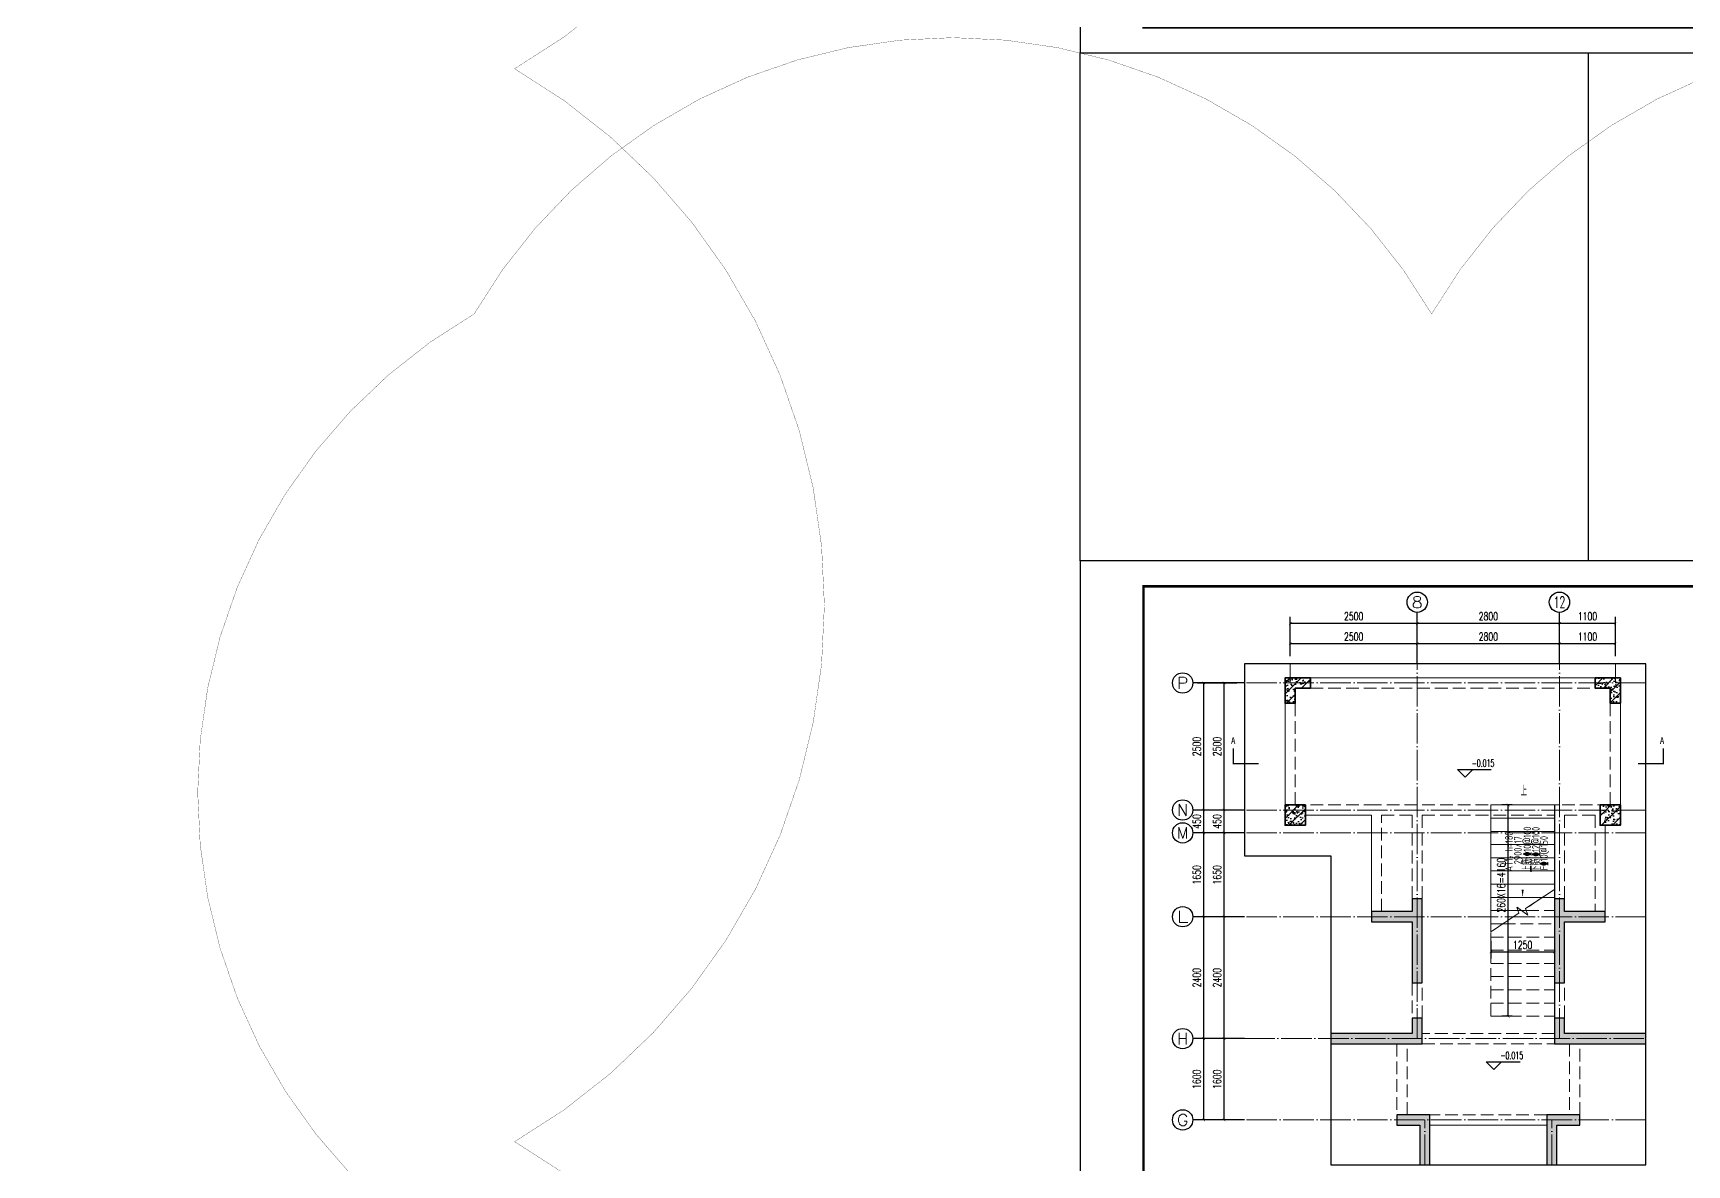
# Model space of a CAD drawing. Extents: x -812054 to 22247, y -644080 to 1003627.
# Drawn here: x -180277 to -147734, y -178357 to -156079 of the extents above; entities that cross this region are included whole.
import ezdxf
from ezdxf.enums import TextEntityAlignment as Align

# ---------------------------------------------------------------- set-up
doc = ezdxf.new("R2010")
doc.units = 0
doc.header["$LTSCALE"] = 1000
for name, pattern in [('#P_--_20B1_001_t3$0$DASH', [0.35, 0.25, -0.1]), ('DASH', [0.35, 0.25, -0.1]), ('DOTE', [2.42, 2, -0.2, 0.02, -0.2])]:
    doc.linetypes.add(name, pattern=pattern)
doc.layers.get('0').update_dxf_attribs({"linetype": 'CONTINUOUS'})
doc.layers.get('DEFPOINTS').update_dxf_attribs({"linetype": 'CONTINUOUS'})
for name, color, linetype in [('-TK', 7, 'CONTINUOUS'), ('A-AXIS_TEXT', 7, 'CONTINUOUS'), ('AXIS', 3, 'CONTINUOUS'), ('COLUMN', 4, 'CONTINUOUS'), ('DIM', 2, 'CONTINUOUS'), ('DIM_ELEV', 3, 'CONTINUOUS'), ('DIM_SYMB', 3, 'CONTINUOUS'), ('PUB_DIM', 3, 'CONTINUOUS'), ('PUB_TEXT', 2, 'CONTINUOUS'), ('S-L主梁线', 4, 'DASH'), ('S-Q墙填充', 252, 'CONTINUOUS'), ('S-Q墙实线', 6, 'CONTINUOUS'), ('S-Z柱填充', 252, 'CONTINUOUS'), ('S-Z柱实线', 6, 'CONTINUOUS'), ('TEXT', 2, 'CONTINUOUS'), ('WALL', 5, 'CONTINUOUS'), ('尺寸标注', 86, 'CONTINUOUS')]:
    doc.layers.add(name, color=color, linetype=linetype)
for name, color, linetype, lineweight in [('AXIS_TEXT', 7, 'CONTINUOUS', 20), ('DOTE', 19, 'DOTE', 9), ('STAIR', 2, 'CONTINUOUS', 18)]:
    doc.layers.add(name, color=color, linetype=linetype, lineweight=lineweight)
doc.layers.add('审图修改', color=2, linetype='CONTINUOUS', plot=False)
doc.styles.add('_TCH_AXIS', font='COMPLEX', dxfattribs={"bigfont": 'GBCBIG'})
doc.styles.add('_TCH_DIM', font='SIMPLEX.shx', dxfattribs={"width": 0.7, "bigfont": 'GBCBIG.shx'})
doc.styles.add('_TCH_DIM_T3', font='SIMPLEX', dxfattribs={"width": 0.705882, "bigfont": 'GBCBIG'})
doc.styles.add('_TCH_LABEL', font='simhei.ttf')
doc.styles.add('COMPLEX', font='COMPLEX')
doc.styles.add('TSSD_REIN', font='tssdeng.shx', dxfattribs={"width": 0.7, "height": 300, "bigfont": 'tssdchn.shx'})
doc.dimstyles.new('_TCH_ARCH&&50', dxfattribs={"dimtxt": 157.5, "dimasz": 50, "dimexe": 125, "dimexo": 150, "dimgap": 58.75, "dimtad": 1, "dimdec": 0, "dimzin": 0, "dimdsep": 46, "dimtxsty": '_TCH_DIM_T3', "dimblk": 'ARCHTICK', "dimcen": 0.09, "dimclrt": 7, "dimazin": 0, "dimtfac": 1, "dimtdec": 0, "dimtix": 1, "dimtmove": 2, "dimatfit": 3, "dimldrblk": 'ARCHTICK', "dimfxl": 1, "dimtolj": 1, "dimtzin": 0, "dimarcsym": 0})
pattern_1 = [(50, (-178418.48, -324657.2), (215.17805, -18.82564), [22.5, -247.5]), (355, (-178418.48, -324657.2), (-41.6254, 225.65764), [18, -198]), (100.4514, (-178400.55, -324658.77), (173.55281, 206.83186), [19.12206, -210.34263]), (46.1842, (-178418.48, -324597.2), (320.1723, -49.6557), [33.75, -371.25]), (96.6356, (-178391.8, -324601.34), (280.3988, 292.23536), [28.6831, -315.5139]), (351.1842, (-178418.48, -324597.2), (280.3986, 292.2356), [27, -297]), (21, (-178388.48, -324612.2), (179.07212, -120.78567), [22.5, -247.5]), (326, (-178388.48, -324612.2), (72.9946, 217.545), [18, -198]), (71.4514, (-178373.56, -324622.26), (252.0668, 96.75915), [19.12206, -210.34263]), (37.5, (-178418.48, -324657.2), (3.647957, 99.868156), [0, -195.6, 0, -201, 0, -198.75]), (7.5, (-178418.48, -324657.2), (78.92086, 118.32351), [0, -114.6, 0, -191.1, 0, -75.75]), (327.5, (-178485.38, -324657.2), (160.14673, -6.76646), [0, -75, 0, -234, 0, -310.5]), (317.5, (-178515.38, -324657.2), (174.95585, 30.0315), [0, -97.5, 0, -155.4, 0, -220.5]), (45, (-178418.48, -324657.2), (-106.06602, 106.06602), [])]

# ---------------------------------------------------------------- blocks, each defined once
blk = doc.blocks.new('A1')
blk.add_lwpolyline([(0, 59400), (0, 0), (84100, 0), (84100, 59400)], close=True)
at = {"const_width": 100}
blk.add_lwpolyline([(2500, 58400), (2500, 1000), (83100, 1000), (83100, 58400)], close=True, dxfattribs=at)
blk = doc.blocks.new('_AXISO')
blk.add_circle((0, 0), 0.5)
at = {"layer": 'A-AXIS_TEXT', "style": 'COMPLEX', "width": 1.041667}
blk.add_attdef('A', text='', height=0.56, dxfattribs=at).set_placement((-0.25, -0.28), (0.25, -0.28), align=Align.FIT)
blk = doc.blocks.new('_ArchTick')
at = {"color": 0, "linetype": 'ByBlock', "const_width": 0.15}
blk.add_lwpolyline([(-0.5, -0.5), (0.5, 0.5)], dxfattribs=at)
blk = doc.blocks.new('*D921')
at = {"layer": 'DEFPOINTS', "color": 0, "transparency": 16777216}
for p in [(-153041, -168096), (-155541, -168496), (-153041, -168496)]:
    blk.add_point(p, dxfattribs=at)
at = {"layer": '尺寸标注', "color": 0, "lineweight": -2, "transparency": 16777216}
for p, q in [((-155541, -168346), (-155541, -167971)), ((-155541, -168096), (-153041, -168096)), ((-153041, -168346), (-153041, -167971))]:
    blk.add_line(p, q, dxfattribs=at)
at = {"layer": '尺寸标注', "color": 0, "lineweight": -2, "transparency": 16777216, "xscale": 50, "yscale": 50, "zscale": 50, "rotation": 180}
blk.add_blockref('_ArchTick', (-155541, -168096), dxfattribs=at)
at = {"layer": '尺寸标注', "color": 0, "lineweight": -2, "transparency": 16777216, "xscale": 50, "yscale": 50, "zscale": 50}
blk.add_blockref('_ArchTick', (-153041, -168096), dxfattribs=at)
at = {"layer": '尺寸标注', "color": 7, "transparency": 16777216, "insert": (-154291, -167959), "char_height": 157.5, "attachment_point": 5, "style": '_TCH_DIM_T3'}
blk.add_mtext('\\A1;2500', dxfattribs=at)
blk = doc.blocks.new('*D922')
at = {"layer": 'DEFPOINTS', "color": 0, "transparency": 16777216}
for p in [(-150241, -168096), (-153041, -168496), (-150241, -168496)]:
    blk.add_point(p, dxfattribs=at)
at = {"layer": '尺寸标注', "color": 0, "lineweight": -2, "transparency": 16777216}
for p, q in [((-153041, -168346), (-153041, -167971)), ((-153041, -168096), (-150241, -168096)), ((-150241, -168346), (-150241, -167971))]:
    blk.add_line(p, q, dxfattribs=at)
at = {"layer": '尺寸标注', "color": 0, "lineweight": -2, "transparency": 16777216, "xscale": 50, "yscale": 50, "zscale": 50, "rotation": 180}
blk.add_blockref('_ArchTick', (-153041, -168096), dxfattribs=at)
at = {"layer": '尺寸标注', "color": 0, "lineweight": -2, "transparency": 16777216, "xscale": 50, "yscale": 50, "zscale": 50}
blk.add_blockref('_ArchTick', (-150241, -168096), dxfattribs=at)
at = {"layer": '尺寸标注', "color": 7, "transparency": 16777216, "insert": (-151641, -167959), "char_height": 157.5, "attachment_point": 5, "style": '_TCH_DIM_T3'}
blk.add_mtext('\\A1;2800', dxfattribs=at)
blk = doc.blocks.new('*D923')
at = {"layer": 'DEFPOINTS', "color": 0, "transparency": 16777216}
for p in [(-149141, -168096), (-150241, -168496), (-149141, -168496)]:
    blk.add_point(p, dxfattribs=at)
at = {"layer": '尺寸标注', "color": 0, "lineweight": -2, "transparency": 16777216}
for p, q in [((-150241, -168346), (-150241, -167971)), ((-150241, -168096), (-149141, -168096)), ((-149141, -168346), (-149141, -167971))]:
    blk.add_line(p, q, dxfattribs=at)
at = {"layer": '尺寸标注', "color": 0, "lineweight": -2, "transparency": 16777216, "xscale": 50, "yscale": 50, "zscale": 50, "rotation": 180}
blk.add_blockref('_ArchTick', (-150241, -168096), dxfattribs=at)
at = {"layer": '尺寸标注', "color": 0, "lineweight": -2, "transparency": 16777216, "xscale": 50, "yscale": 50, "zscale": 50}
blk.add_blockref('_ArchTick', (-149141, -168096), dxfattribs=at)
at = {"layer": '尺寸标注', "color": 7, "transparency": 16777216, "insert": (-149691, -167959), "char_height": 157.5, "attachment_point": 5, "style": '_TCH_DIM_T3'}
blk.add_mtext('\\A1;1100', dxfattribs=at)
blk = doc.blocks.new('*D924')
at = {"layer": 'DEFPOINTS', "color": 0, "transparency": 16777216}
for p in [(-153041, -167696), (-155541, -168496), (-153041, -168496)]:
    blk.add_point(p, dxfattribs=at)
at = {"layer": 'PUB_DIM', "color": 0, "lineweight": -2, "transparency": 16777216}
for p, q in [((-155541, -168346), (-155541, -167571)), ((-153041, -168346), (-153041, -167571)), ((-155541, -167696), (-153041, -167696))]:
    blk.add_line(p, q, dxfattribs=at)
at = {"layer": 'PUB_DIM', "color": 0, "lineweight": -2, "transparency": 16777216, "xscale": 50, "yscale": 50, "zscale": 50, "rotation": 180}
blk.add_blockref('_ArchTick', (-155541, -167696), dxfattribs=at)
at = {"layer": 'PUB_DIM', "color": 0, "lineweight": -2, "transparency": 16777216, "xscale": 50, "yscale": 50, "zscale": 50}
blk.add_blockref('_ArchTick', (-153041, -167696), dxfattribs=at)
at = {"layer": 'PUB_DIM', "color": 7, "transparency": 16777216, "insert": (-154291, -167559), "char_height": 157.5, "attachment_point": 5, "style": '_TCH_DIM_T3'}
blk.add_mtext('\\A1;2500', dxfattribs=at)
blk = doc.blocks.new('*D925')
at = {"layer": 'DEFPOINTS', "color": 0, "transparency": 16777216}
for p in [(-150241, -167696), (-153041, -168496), (-150241, -168496)]:
    blk.add_point(p, dxfattribs=at)
at = {"layer": 'PUB_DIM', "color": 0, "lineweight": -2, "transparency": 16777216}
for p, q in [((-153041, -168346), (-153041, -167571)), ((-150241, -168346), (-150241, -167571)), ((-153041, -167696), (-150241, -167696))]:
    blk.add_line(p, q, dxfattribs=at)
at = {"layer": 'PUB_DIM', "color": 0, "lineweight": -2, "transparency": 16777216, "xscale": 50, "yscale": 50, "zscale": 50, "rotation": 180}
blk.add_blockref('_ArchTick', (-153041, -167696), dxfattribs=at)
at = {"layer": 'PUB_DIM', "color": 0, "lineweight": -2, "transparency": 16777216, "xscale": 50, "yscale": 50, "zscale": 50}
blk.add_blockref('_ArchTick', (-150241, -167696), dxfattribs=at)
at = {"layer": 'PUB_DIM', "color": 7, "transparency": 16777216, "insert": (-151641, -167559), "char_height": 157.5, "attachment_point": 5, "style": '_TCH_DIM_T3'}
blk.add_mtext('\\A1;2800', dxfattribs=at)
blk = doc.blocks.new('*D926')
at = {"layer": 'DEFPOINTS', "color": 0, "transparency": 16777216}
for p in [(-149141, -167696), (-150241, -168496), (-149141, -168496)]:
    blk.add_point(p, dxfattribs=at)
at = {"layer": 'PUB_DIM', "color": 0, "lineweight": -2, "transparency": 16777216}
for p, q in [((-150241, -168346), (-150241, -167571)), ((-149141, -168346), (-149141, -167571)), ((-150241, -167696), (-149141, -167696))]:
    blk.add_line(p, q, dxfattribs=at)
at = {"layer": 'PUB_DIM', "color": 0, "lineweight": -2, "transparency": 16777216, "xscale": 50, "yscale": 50, "zscale": 50, "rotation": 180}
blk.add_blockref('_ArchTick', (-150241, -167696), dxfattribs=at)
at = {"layer": 'PUB_DIM', "color": 0, "lineweight": -2, "transparency": 16777216, "xscale": 50, "yscale": 50, "zscale": 50}
blk.add_blockref('_ArchTick', (-149141, -167696), dxfattribs=at)
at = {"layer": 'PUB_DIM', "color": 7, "transparency": 16777216, "insert": (-149691, -167559), "char_height": 157.5, "attachment_point": 5, "style": '_TCH_DIM_T3'}
blk.add_mtext('\\A1;1100', dxfattribs=at)
blk = doc.blocks.new('*D927')
at = {"layer": 'DEFPOINTS', "color": 0, "transparency": 16777216}
for p in [(-156841, -175871), (-156441, -175871), (-156441, -177472)]:
    blk.add_point(p, dxfattribs=at)
at = {"layer": '尺寸标注', "color": 0, "lineweight": -2, "transparency": 16777216}
for p, q in [((-156591, -175871), (-156966, -175871)), ((-156841, -177472), (-156841, -175871)), ((-156591, -177472), (-156966, -177472))]:
    blk.add_line(p, q, dxfattribs=at)
at = {"layer": '尺寸标注', "color": 0, "lineweight": -2, "transparency": 16777216, "xscale": 50, "yscale": 50, "zscale": 50}
for p, rotation in [((-156841, -175871), 90), ((-156841, -177472), 270)]:
    blk.add_blockref('_ArchTick', p, dxfattribs=dict(at, rotation=rotation))
at = {"layer": '尺寸标注', "color": 7, "transparency": 16777216, "insert": (-156979, -176671), "char_height": 157.5, "attachment_point": 5, "rotation": 90, "style": '_TCH_DIM_T3'}
blk.add_mtext('\\A1;1600', dxfattribs=at)
blk = doc.blocks.new('*D928')
at = {"layer": 'DEFPOINTS', "color": 0, "transparency": 16777216}
for p in [(-156841, -173472), (-156441, -173472), (-156441, -175871)]:
    blk.add_point(p, dxfattribs=at)
at = {"layer": '尺寸标注', "color": 0, "lineweight": -2, "transparency": 16777216}
for p, q in [((-156591, -173472), (-156966, -173472)), ((-156841, -175871), (-156841, -173472)), ((-156591, -175871), (-156966, -175871))]:
    blk.add_line(p, q, dxfattribs=at)
at = {"layer": '尺寸标注', "color": 0, "lineweight": -2, "transparency": 16777216, "xscale": 50, "yscale": 50, "zscale": 50}
for p, rotation in [((-156841, -173472), 90), ((-156841, -175871), 270)]:
    blk.add_blockref('_ArchTick', p, dxfattribs=dict(at, rotation=rotation))
at = {"layer": '尺寸标注', "color": 7, "transparency": 16777216, "insert": (-156979, -174671), "char_height": 157.5, "attachment_point": 5, "rotation": 90, "style": '_TCH_DIM_T3'}
blk.add_mtext('\\A1;2400', dxfattribs=at)
blk = doc.blocks.new('*D929')
at = {"layer": 'DEFPOINTS', "color": 0, "transparency": 16777216}
for p in [(-156841, -171822), (-156441, -171822), (-156441, -173472)]:
    blk.add_point(p, dxfattribs=at)
at = {"layer": '尺寸标注', "color": 0, "lineweight": -2, "transparency": 16777216}
for p, q in [((-156591, -171822), (-156966, -171822)), ((-156841, -173472), (-156841, -171822)), ((-156591, -173472), (-156966, -173472))]:
    blk.add_line(p, q, dxfattribs=at)
at = {"layer": '尺寸标注', "color": 0, "lineweight": -2, "transparency": 16777216, "xscale": 50, "yscale": 50, "zscale": 50}
for p, rotation in [((-156841, -171822), 90), ((-156841, -173472), 270)]:
    blk.add_blockref('_ArchTick', p, dxfattribs=dict(at, rotation=rotation))
at = {"layer": '尺寸标注', "color": 7, "transparency": 16777216, "insert": (-156979, -172647), "char_height": 157.5, "attachment_point": 5, "rotation": 90, "style": '_TCH_DIM_T3'}
blk.add_mtext('\\A1;1650', dxfattribs=at)
blk = doc.blocks.new('*D930')
at = {"layer": 'DEFPOINTS', "color": 0, "transparency": 16777216}
for p in [(-156841, -171372), (-156441, -171372), (-156441, -171822)]:
    blk.add_point(p, dxfattribs=at)
at = {"layer": '尺寸标注', "color": 0, "lineweight": -2, "transparency": 16777216}
for p, q in [((-156591, -171372), (-156966, -171372)), ((-156841, -171822), (-156841, -171372)), ((-156591, -171822), (-156966, -171822))]:
    blk.add_line(p, q, dxfattribs=at)
at = {"layer": '尺寸标注', "color": 0, "lineweight": -2, "transparency": 16777216, "xscale": 50, "yscale": 50, "zscale": 50}
for p, rotation in [((-156841, -171372), 90), ((-156841, -171822), 270)]:
    blk.add_blockref('_ArchTick', p, dxfattribs=dict(at, rotation=rotation))
at = {"layer": '尺寸标注', "color": 7, "transparency": 16777216, "insert": (-156979, -171597), "char_height": 157.5, "attachment_point": 5, "rotation": 90, "style": '_TCH_DIM_T3'}
blk.add_mtext('\\A1;450', dxfattribs=at)
blk = doc.blocks.new('*D931')
at = {"layer": 'DEFPOINTS', "color": 0, "transparency": 16777216}
for p in [(-156841, -168872), (-156441, -168872), (-156441, -171372)]:
    blk.add_point(p, dxfattribs=at)
at = {"layer": '尺寸标注', "color": 0, "lineweight": -2, "transparency": 16777216}
for p, q in [((-156591, -168872), (-156966, -168872)), ((-156841, -171372), (-156841, -168872)), ((-156591, -171372), (-156966, -171372))]:
    blk.add_line(p, q, dxfattribs=at)
at = {"layer": '尺寸标注', "color": 0, "lineweight": -2, "transparency": 16777216, "xscale": 50, "yscale": 50, "zscale": 50}
for p, rotation in [((-156841, -168872), 90), ((-156841, -171372), 270)]:
    blk.add_blockref('_ArchTick', p, dxfattribs=dict(at, rotation=rotation))
at = {"layer": '尺寸标注', "color": 7, "transparency": 16777216, "insert": (-156979, -170122), "char_height": 157.5, "attachment_point": 5, "rotation": 90, "style": '_TCH_DIM_T3'}
blk.add_mtext('\\A1;2500', dxfattribs=at)
blk = doc.blocks.new('*D932')
at = {"layer": 'DEFPOINTS', "color": 0, "transparency": 16777216}
for p in [(-157241, -175871), (-156441, -175871), (-156441, -177472)]:
    blk.add_point(p, dxfattribs=at)
at = {"layer": 'PUB_DIM', "color": 0, "lineweight": -2, "transparency": 16777216}
for p, q in [((-156591, -175871), (-157366, -175871)), ((-157241, -177472), (-157241, -175871)), ((-156591, -177472), (-157366, -177472))]:
    blk.add_line(p, q, dxfattribs=at)
at = {"layer": 'PUB_DIM', "color": 0, "lineweight": -2, "transparency": 16777216, "xscale": 50, "yscale": 50, "zscale": 50}
for p, rotation in [((-157241, -175871), 90), ((-157241, -177472), 270)]:
    blk.add_blockref('_ArchTick', p, dxfattribs=dict(at, rotation=rotation))
at = {"layer": 'PUB_DIM', "color": 7, "transparency": 16777216, "insert": (-157379, -176671), "char_height": 157.5, "attachment_point": 5, "rotation": 90, "style": '_TCH_DIM_T3'}
blk.add_mtext('\\A1;1600', dxfattribs=at)
blk = doc.blocks.new('*D933')
at = {"layer": 'DEFPOINTS', "color": 0, "transparency": 16777216}
for p in [(-157241, -173472), (-156441, -173472), (-156441, -175871)]:
    blk.add_point(p, dxfattribs=at)
at = {"layer": 'PUB_DIM', "color": 0, "lineweight": -2, "transparency": 16777216}
for p, q in [((-156591, -173472), (-157366, -173472)), ((-157241, -175871), (-157241, -173472)), ((-156591, -175871), (-157366, -175871))]:
    blk.add_line(p, q, dxfattribs=at)
at = {"layer": 'PUB_DIM', "color": 0, "lineweight": -2, "transparency": 16777216, "xscale": 50, "yscale": 50, "zscale": 50}
for p, rotation in [((-157241, -173472), 90), ((-157241, -175871), 270)]:
    blk.add_blockref('_ArchTick', p, dxfattribs=dict(at, rotation=rotation))
at = {"layer": 'PUB_DIM', "color": 7, "transparency": 16777216, "insert": (-157379, -174671), "char_height": 157.5, "attachment_point": 5, "rotation": 90, "style": '_TCH_DIM_T3'}
blk.add_mtext('\\A1;2400', dxfattribs=at)
blk = doc.blocks.new('*D934')
at = {"layer": 'DEFPOINTS', "color": 0, "transparency": 16777216}
for p in [(-157241, -171822), (-156441, -171822), (-156441, -173472)]:
    blk.add_point(p, dxfattribs=at)
at = {"layer": 'PUB_DIM', "color": 0, "lineweight": -2, "transparency": 16777216}
for p, q in [((-156591, -171822), (-157366, -171822)), ((-157241, -173472), (-157241, -171822)), ((-156591, -173472), (-157366, -173472))]:
    blk.add_line(p, q, dxfattribs=at)
at = {"layer": 'PUB_DIM', "color": 0, "lineweight": -2, "transparency": 16777216, "xscale": 50, "yscale": 50, "zscale": 50}
for p, rotation in [((-157241, -171822), 90), ((-157241, -173472), 270)]:
    blk.add_blockref('_ArchTick', p, dxfattribs=dict(at, rotation=rotation))
at = {"layer": 'PUB_DIM', "color": 7, "transparency": 16777216, "insert": (-157379, -172647), "char_height": 157.5, "attachment_point": 5, "rotation": 90, "style": '_TCH_DIM_T3'}
blk.add_mtext('\\A1;1650', dxfattribs=at)
blk = doc.blocks.new('*D935')
at = {"layer": 'DEFPOINTS', "color": 0, "transparency": 16777216}
for p in [(-157241, -171372), (-156441, -171372), (-156441, -171822)]:
    blk.add_point(p, dxfattribs=at)
at = {"layer": 'PUB_DIM', "color": 0, "lineweight": -2, "transparency": 16777216}
for p, q in [((-156591, -171372), (-157366, -171372)), ((-157241, -171822), (-157241, -171372)), ((-156591, -171822), (-157366, -171822))]:
    blk.add_line(p, q, dxfattribs=at)
at = {"layer": 'PUB_DIM', "color": 0, "lineweight": -2, "transparency": 16777216, "xscale": 50, "yscale": 50, "zscale": 50}
for p, rotation in [((-157241, -171372), 90), ((-157241, -171822), 270)]:
    blk.add_blockref('_ArchTick', p, dxfattribs=dict(at, rotation=rotation))
at = {"layer": 'PUB_DIM', "color": 7, "transparency": 16777216, "insert": (-157379, -171597), "char_height": 157.5, "attachment_point": 5, "rotation": 90, "style": '_TCH_DIM_T3'}
blk.add_mtext('\\A1;450', dxfattribs=at)
blk = doc.blocks.new('*D936')
at = {"layer": 'DEFPOINTS', "color": 0, "transparency": 16777216}
for p in [(-157241, -168872), (-156441, -168872), (-156441, -171372)]:
    blk.add_point(p, dxfattribs=at)
at = {"layer": 'PUB_DIM', "color": 0, "lineweight": -2, "transparency": 16777216}
for p, q in [((-156591, -168872), (-157366, -168872)), ((-157241, -171372), (-157241, -168872)), ((-156591, -171372), (-157366, -171372))]:
    blk.add_line(p, q, dxfattribs=at)
at = {"layer": 'PUB_DIM', "color": 0, "lineweight": -2, "transparency": 16777216, "xscale": 50, "yscale": 50, "zscale": 50}
for p, rotation in [((-157241, -168872), 90), ((-157241, -171372), 270)]:
    blk.add_blockref('_ArchTick', p, dxfattribs=dict(at, rotation=rotation))
at = {"layer": 'PUB_DIM', "color": 7, "transparency": 16777216, "insert": (-157379, -170122), "char_height": 157.5, "attachment_point": 5, "rotation": 90, "style": '_TCH_DIM_T3'}
blk.add_mtext('\\A1;2500', dxfattribs=at)
blk = doc.blocks.new('*D3899')
at = {"layer": 'DEFPOINTS', "color": 0, "transparency": 16777216}
for p in [(-151591, -173799), (-150341, -173799), (-150341, -174166)]:
    blk.add_point(p, dxfattribs=at)
at = {"layer": '尺寸标注', "color": 0, "lineweight": -2, "transparency": 16777216}
for p, q in [((-151591, -173949), (-151591, -174291)), ((-150341, -173949), (-150341, -174291)), ((-151591, -174166), (-150341, -174166))]:
    blk.add_line(p, q, dxfattribs=at)
at = {"layer": '尺寸标注', "color": 0, "lineweight": -2, "transparency": 16777216, "xscale": 50, "yscale": 50, "zscale": 50, "rotation": 180}
blk.add_blockref('_ArchTick', (-151591, -174166), dxfattribs=at)
at = {"layer": '尺寸标注', "color": 0, "lineweight": -2, "transparency": 16777216, "xscale": 50, "yscale": 50, "zscale": 50}
blk.add_blockref('_ArchTick', (-150341, -174166), dxfattribs=at)
at = {"layer": '尺寸标注', "color": 7, "transparency": 16777216, "insert": (-150966, -174028), "char_height": 157.5, "attachment_point": 5, "style": '_TCH_DIM_T3'}
blk.add_mtext('\\A1;1250', dxfattribs=at)
blk = doc.blocks.new('*D3900')
at = {"layer": 'DEFPOINTS', "color": 0, "transparency": 16777216}
for p in [(-151251, -171272), (-151022, -171272), (-151022, -175432)]:
    blk.add_point(p, dxfattribs=at)
at = {"layer": '尺寸标注', "color": 0, "lineweight": -2, "transparency": 16777216}
for p, q in [((-151172, -171272), (-151376, -171272)), ((-151251, -175432), (-151251, -171272)), ((-151172, -175432), (-151376, -175432))]:
    blk.add_line(p, q, dxfattribs=at)
at = {"layer": '尺寸标注', "color": 0, "lineweight": -2, "transparency": 16777216, "xscale": 50, "yscale": 50, "zscale": 50}
for p, rotation in [((-151251, -171272), 90), ((-151251, -175432), 270)]:
    blk.add_blockref('_ArchTick', p, dxfattribs=dict(at, rotation=rotation))
at = {"layer": '尺寸标注', "color": 7, "transparency": 16777216, "insert": (-151388, -172852), "char_height": 157.5, "attachment_point": 5, "rotation": 90, "style": '_TCH_DIM_T3'}
blk.add_mtext('\\A1;260X16=4160', dxfattribs=at)

msp = doc.modelspace()

# ---------------------------------------------------------------- hatches: boundary and pattern name
at = {"layer": 'S-Q墙填充'}
h = msp.add_hatch(color=252, dxfattribs=at)
h.dxf.hatch_style = 1
h.paths.add_polyline_path([(-152941.42, -173471.59), (-152941.42, -173121.59), (-153141.42, -173121.59), (-153141.42, -173371.59), (-153941.54, -173371.59), (-153941.54, -173571.59), (-153141.42, -173571.59), (-153141.42, -174771.59), (-152941.42, -174771.59)])
h = msp.add_hatch(color=252, dxfattribs=at)
h.dxf.hatch_style = 1
h.paths.add_polyline_path([(-150341.42, -173471.59), (-150341.42, -174771.59), (-150141.42, -174771.59), (-150141.42, -173571.59), (-149341.81, -173571.59), (-149341.81, -173371.59), (-150141.42, -173371.59), (-150141.42, -173121.59), (-150341.42, -173121.59)])
h = msp.add_hatch(color=252, dxfattribs=at)
h.dxf.hatch_style = 1
h.paths.add_polyline_path([(-152941.42, -175971.32), (-152941.42, -175471.32), (-153141.42, -175471.32), (-153141.42, -175771.32), (-153341.48, -175771.32), (-154741.42, -175771.32), (-154741.42, -175971.32), (-153341.48, -175971.32)])
h = msp.add_hatch(color=252, dxfattribs=at)
h.dxf.hatch_style = 1
h.paths.add_polyline_path([(-150141.42, -175771.32), (-150141.42, -175471.32), (-150341.42, -175471.32), (-150341.42, -175971.32), (-149941.54, -175971.32), (-148541.42, -175971.32), (-148541.42, -175771.32), (-149941.54, -175771.32)])
h = msp.add_hatch(color=252, dxfattribs=at)
h.dxf.hatch_style = 1
h.paths.add_polyline_path([(-152991.42, -178357.33), (-152791.42, -178357.33), (-152791.42, -177371.59), (-153441.48, -177371.59), (-153441.48, -177571.59), (-152991.42, -177571.59)])
h = msp.add_hatch(color=252, dxfattribs=at)
h.dxf.hatch_style = 1
h.paths.add_polyline_path([(-150491.42, -178357.33), (-150291.42, -178357.33), (-150291.42, -177571.59), (-149841.54, -177571.59), (-149841.54, -177371.59), (-150491.42, -177371.59)])
at = {"layer": 'S-Z柱填充'}
h = msp.add_hatch(dxfattribs=at)
h.set_pattern_fill('ARMORED', color=256, scale=30, style=0)
h.set_pattern_definition(pattern_1)
h.paths.add_polyline_path([(-155141.41, -168771.59), (-155641.41, -168771.59), (-155641.41, -169271.59), (-155441.41, -169271.59), (-155441.41, -168971.59), (-155141.41, -168971.59)])
h = msp.add_hatch(dxfattribs=at)
h.set_pattern_fill('ARMORED', color=256, scale=30, style=0)
h.set_pattern_definition(pattern_1)
h.paths.add_polyline_path([(-149541.43, -168771.59), (-149041.43, -168771.59), (-149041.43, -169271.59), (-149241.43, -169271.59), (-149241.43, -168971.59), (-149541.43, -168971.59)])
h = msp.add_hatch(dxfattribs=at)
h.set_pattern_fill('ARMORED', color=256, scale=30, style=0)
h.set_pattern_definition([(50, (-535050, -203260.36), (215.178055, -18.82564), [22.5, -247.5]), (355, (-535050, -203260.36), (-41.6254, 225.65764), [18, -198]), (100.4514, (-535032.07, -203261.93), (173.55281, 206.83186), [19.12206, -210.34263]), (46.1842, (-535050, -203200.36), (320.17231, -49.6557), [33.75, -371.25]), (96.6356, (-535023.32, -203204.5), (280.3988, 292.23536), [28.6831, -315.5139]), (351.1842, (-535050, -203200.36), (280.39858, 292.23558), [27, -297]), (21, (-535020, -203215.36), (179.072116, -120.78567), [22.5, -247.5]), (326, (-535020, -203215.36), (72.9946, 217.54501), [18, -198]), (71.4514, (-535005.08, -203225.42), (252.06679, 96.75915), [19.12206, -210.34263]), (37.5, (-535050.004, -203260.36), (3.647957, 99.868156), [0, -195.6, 0, -201, 0, -198.75]), (7.5, (-535050, -203260.36), (78.92086, 118.323514), [0, -114.6, 0, -191.1, 0, -75.75]), (327.5, (-535116.904, -203260.36), (160.146731, -6.766462), [0, -75, 0, -234, 0, -310.5]), (317.5, (-535146.9, -203260.36), (174.95585, 30.031495), [0, -97.5, 0, -155.4, 0, -220.5]), (45, (-535050, -203260.36), (-106.06602, 106.06602), [])])
h.paths.add_polyline_path([(-155241.42, -171271.6), (-155641.42, -171271.6), (-155641.42, -171671.6), (-155241.42, -171671.6)])
h = msp.add_hatch(dxfattribs=at)
h.set_pattern_fill('ARMORED', color=256, scale=30, style=0)
h.set_pattern_definition([(50, (-535050, -203260.36), (215.178055, -18.82564), [22.5, -247.5]), (355, (-535050, -203260.36), (-41.6254, 225.65764), [18, -198]), (100.4514, (-535032.07, -203261.93), (173.55281, 206.83186), [19.12206, -210.34263]), (46.1842, (-535050, -203200.36), (320.17231, -49.6557), [33.75, -371.25]), (96.6356, (-535023.32, -203204.5), (280.3988, 292.23536), [28.6831, -315.5139]), (351.1842, (-535050, -203200.36), (280.39858, 292.23558), [27, -297]), (21, (-535020, -203215.36), (179.072116, -120.78567), [22.5, -247.5]), (326, (-535020, -203215.36), (72.9946, 217.54501), [18, -198]), (71.4514, (-535005.08, -203225.42), (252.06679, 96.75915), [19.12206, -210.34263]), (37.5, (-535050.004, -203260.36), (3.647957, 99.868156), [0, -195.6, 0, -201, 0, -198.75]), (7.5, (-535050, -203260.36), (78.92086, 118.323514), [0, -114.6, 0, -191.1, 0, -75.75]), (327.5, (-535116.904, -203260.36), (160.146731, -6.766462), [0, -75, 0, -234, 0, -310.5]), (317.5, (-535146.9, -203260.36), (174.95585, 30.031495), [0, -97.5, 0, -155.4, 0, -220.5]), (45, (-535050, -203260.36), (-106.06602, 106.06602), [])])
h.paths.add_polyline_path([(-149041.42, -171271.59), (-149441.42, -171271.59), (-149441.42, -171671.59), (-149041.42, -171671.59)])

# ---------------------------------------------------------------- linework, layer by layer
at = {"layer": 'AXIS'}
for p, q in [((-153041.42, -168496.47), (-153041.42, -167481.86)), ((-150241.42, -168496.47), (-150241.42, -167481.86)), ((-156441.42, -168871.59), (-157456.02, -168871.59)), ((-156441.42, -171371.59), (-157456.02, -171371.59)), ((-156441.42, -171821.59), (-157456.02, -171821.59)), ((-156441.42, -173471.59), (-157456.02, -173471.59)), ((-156441.42, -175871.32), (-157456.02, -175871.32)), ((-156441.42, -177471.59), (-157456.02, -177471.59))]:
    msp.add_line(p, q, dxfattribs=at)
at = {"layer": 'COLUMN', "color": 6}
msp.add_line((-150341.42, -173071.59), (-150341.42, -174721.59), dxfattribs=at)
at = {"layer": 'DIM', "color": 5, "linetype": 'ByBlock'}
msp.add_lwpolyline([(-159676.1, -156470.18), (-149676.1, -156470.18), (-149676.1, -166470.18), (-159676.1, -166470.18)], close=True, dxfattribs=at)
at = {"layer": 'DIM_ELEV', "color": 6}
for p, q in [((-152097.68, -170725.68), (-152247.68, -170575.68)), ((-152247.68, -170575.68), (-151582.76, -170575.68)), ((-152097.68, -170725.68), (-151947.68, -170575.68)), ((-151532.1, -176479.42), (-151682.1, -176329.42)), ((-151682.1, -176329.42), (-151017.18, -176329.42)), ((-151532.1, -176479.42), (-151382.1, -176329.42))]:
    msp.add_line(p, q, dxfattribs=at)
at = {"layer": 'DIM_SYMB'}
msp.add_lwpolyline([(-156441.42, -168496.47), (-156441.42, -172271.59), (-154741.42, -172271.59), (-154741.42, -178357.33), (-148541.42, -178357.33), (-148541.42, -172271.59), (-148541.42, -172271.59), (-148541.42, -168496.47)], close=True, dxfattribs=at)
at = {"layer": 'DIM_SYMB', "color": 6, "const_width": 25}
for points in [[(-156161.47, -170460.81), (-156661.47, -170460.81), (-156661.47, -170160.81)], [(-148699.32, -170460.81), (-148199.32, -170460.81), (-148199.32, -170160.81)]]:
    msp.add_lwpolyline(points, dxfattribs=at)
at = {"layer": 'DIM_SYMB'}
msp.add_lwpolyline([(-150966.42, -171141.59, 0, 0, 0), (-150966.42, -173091.59, 0, 40, 0), (-150966.42, -172941.59, 0, 0, 0)], format="xyseb", dxfattribs=at)
at = {"layer": 'DOTE', "linetype": 'DOTE', "ltscale": 0.3}
for p, q in [((-155541.42, -168871.6), (-155541.42, -168496.47)), ((-153041.42, -175871.32), (-153041.42, -168496.47)), ((-150241.42, -175871.32), (-150241.42, -168496.47)), ((-149141.42, -168496.47), (-149141.42, -168871.6)), ((-148541.42, -168871.59), (-156441.42, -168871.59)), ((-148541.42, -171371.59), (-156441.42, -171371.59)), ((-148541.42, -171821.59), (-156441.42, -171821.59)), ((-148541.42, -173471.59), (-156441.42, -173471.59)), ((-156441.42, -175871.32), (-148541.42, -175871.32)), ((-148541.42, -177471.59), (-156441.42, -177471.59)), ((-152891.42, -178357.33), (-152891.42, -177471.59)), ((-150391.42, -178357.33), (-150391.42, -177471.59))]:
    msp.add_line(p, q, dxfattribs=at)
at = {"layer": 'S-L主梁线', "linetype": 'ByBlock', "lineweight": 18}
for p, q in [((-149541.43, -168771.59), (-155141.41, -168771.59)), ((-155641.41, -169271.59), (-155641.42, -171271.6)), ((-149041.42, -171271.59), (-149041.43, -169271.59)), ((-155241.42, -171471.59), (-153941.89, -171471.56)), ((-153941.89, -171471.56), (-153941.54, -173371.59)), ((-149341.81, -173371.59), (-149341.63, -171671.59)), ((-149341.4, -171721.59), (-149341.63, -171721.59)), ((-152791.42, -177571.59), (-150491.42, -177571.59))]:
    msp.add_line(p, q, dxfattribs=at)
at = {"layer": 'S-L主梁线', "linetype": 'DASH', "lineweight": 18}
for p, q in [((-155141.41, -168971.59), (-149541.43, -168971.59)), ((-155441.42, -171271.59), (-155441.42, -169271.59)), ((-149241.42, -169271.59), (-149241.42, -171271.59)), ((-153841.91, -171271.56), (-155241.42, -171271.6)), ((-153041.43, -171271.46), (-153841.92, -171271.56)), ((-153741.89, -171471.55), (-153141.42, -171471.47)), ((-153741.56, -173371.59), (-153741.77, -171471.55)), ((-153141.48, -171471.47), (-153141.42, -173121.59)), ((-150242.12, -171271.46), (-153041.42, -171271.46)), ((-152941.42, -173121.59), (-152941.48, -171471.46)), ((-152941.42, -171471.46), (-150342.09, -171471.46)), ((-150342.09, -171471.46), (-150341.46, -173121.59)), ((-149241.42, -171271.46), (-150242.12, -171271.46)), ((-150141.42, -173121.59), (-150142.26, -171471.46)), ((-150142.09, -171471.46), (-149541.61, -171471.46)), ((-149541.83, -171471.46), (-149541.8, -173371.59)), ((-153141.42, -174771.59), (-153141.42, -175471.32)), ((-152941.42, -175471.32), (-152941.42, -174771.59)), ((-150341.42, -174771.59), (-150341.42, -175471.32)), ((-150141.42, -175471.32), (-150141.42, -174771.59)), ((-153441.48, -175971.32), (-153441.48, -177371.59)), ((-153241.48, -177371.59), (-153241.48, -175971.32)), ((-150341.42, -175771.32), (-152941.42, -175771.32)), ((-152941.42, -175971.32), (-150341.42, -175971.32)), ((-150041.54, -175971.32), (-150041.54, -177371.59)), ((-149841.54, -177371.59), (-149841.54, -175971.32)), ((-150491.42, -177371.59), (-152791.42, -177371.59))]:
    msp.add_line(p, q, dxfattribs=at)
at = {"layer": 'S-Q墙实线'}
for points in [[(-152941.42, -173471.59), (-152941.42, -173121.59), (-153141.42, -173121.59), (-153141.42, -173371.59), (-153941.54, -173371.59), (-153941.54, -173571.59), (-153141.42, -173571.59), (-153141.42, -174771.59), (-152941.42, -174771.59), (-152941.42, -173471.59)], [(-152791.42, -178357.33), (-152791.42, -178071.59), (-152791.42, -177371.59), (-153441.48, -177371.59), (-153441.48, -177571.59), (-152991.42, -177571.59), (-152991.42, -178071.59), (-152991.42, -178357.33)], [(-150291.42, -178357.33), (-150291.42, -178071.59), (-150291.42, -177571.59), (-149841.54, -177571.59), (-149841.54, -177371.59), (-150491.42, -177371.59), (-150491.42, -178071.59), (-150491.42, -178357.33)]]:
    msp.add_lwpolyline(points, dxfattribs=at)
for points in [[(-150341.42, -173471.59), (-150341.42, -174771.59), (-150141.42, -174771.59), (-150141.42, -173571.59), (-149341.81, -173571.59), (-149341.81, -173371.59), (-150141.42, -173371.59), (-150141.42, -173121.59), (-150341.42, -173121.59)], [(-152941.42, -175971.32), (-152941.42, -175471.32), (-153141.42, -175471.32), (-153141.42, -175771.32), (-153341.48, -175771.32), (-154741.42, -175771.32), (-154741.42, -175971.32), (-153341.48, -175971.32)], [(-150141.42, -175771.32), (-150141.42, -175471.32), (-150341.42, -175471.32), (-150341.42, -175971.32), (-149941.54, -175971.32), (-148541.42, -175971.32), (-148541.42, -175771.32), (-149941.54, -175771.32)]]:
    msp.add_lwpolyline(points, close=True, dxfattribs=at)
at = {"layer": 'S-Z柱实线', "lineweight": 35}
for points in [[(-155141.41, -168771.59), (-155641.41, -168771.59), (-155641.41, -169271.59), (-155441.41, -169271.59), (-155441.41, -168971.59), (-155141.41, -168971.59), (-155141.41, -168771.59)], [(-149541.43, -168771.59), (-149041.43, -168771.59), (-149041.43, -169271.59), (-149241.43, -169271.59), (-149241.43, -168971.59), (-149541.43, -168971.59), (-149541.43, -168771.59)]]:
    msp.add_lwpolyline(points, dxfattribs=at)
for points in [[(-155241.42, -171271.6), (-155641.42, -171271.6), (-155641.42, -171671.6), (-155241.42, -171671.6)], [(-149041.42, -171271.59), (-149441.42, -171271.59), (-149441.42, -171671.59), (-149041.42, -171671.59)]]:
    msp.add_lwpolyline(points, close=True, dxfattribs=at)
at = {"layer": 'STAIR'}
for p, q in [((-151591.42, -173767.59), (-151591.42, -171271.59)), ((-151591.42, -171271.59), (-150341.42, -171271.59)), ((-150341.42, -172935.59), (-150341.42, -171271.59)), ((-151591.42, -171531.59), (-150341.42, -171531.59)), ((-151591.42, -171791.59), (-150341.42, -171791.59)), ((-151591.42, -172051.59), (-150341.42, -172051.59)), ((-151591.42, -172311.59), (-150341.42, -172311.59)), ((-151591.42, -172571.59), (-150341.42, -172571.59)), ((-151591.42, -172831.59), (-150341.42, -172831.59)), ((-151591.42, -173091.59), (-150575.79, -173091.59)), ((-150341.42, -172935.59), (-150908.24, -173312.87)), ((-151591.42, -173351.59), (-151058, -173351.59)), ((-151041.2, -173401.37), (-151591.42, -173767.59)), ((-150865.08, -173440.78), (-151081.71, -173281.35)), ((-151081.71, -173281.35), (-151041.2, -173401.37)), ((-150986.27, -173351.59), (-150895.18, -173351.59)), ((-150908.24, -173312.87), (-150865.08, -173440.78)), ((-151591.42, -173611.59), (-151357.04, -173611.59))]:
    msp.add_line(p, q, dxfattribs=at)
at = {"layer": 'STAIR', "color": 246, "linetype": '#P_--_20B1_001_t3$0$DASH'}
for p, q in [((-150341.42, -172935.59), (-150908.24, -173312.87)), ((-150575.79, -173091.59), (-150341.42, -173091.59)), ((-150341.42, -175431.59), (-150341.42, -172935.59)), ((-151041.2, -173401.37), (-151591.42, -173767.59)), ((-150865.08, -173440.78), (-151081.71, -173281.35)), ((-151081.71, -173281.35), (-151041.2, -173401.37)), ((-151058, -173351.59), (-150986.27, -173351.59)), ((-150908.24, -173312.87), (-150865.08, -173440.78)), ((-150895.18, -173351.59), (-150341.42, -173351.59)), ((-151591.42, -175431.59), (-151591.42, -173767.59)), ((-151357.04, -173611.59), (-150341.42, -173611.59)), ((-151591.42, -173871.59), (-150341.42, -173871.59)), ((-151591.42, -174131.59), (-150341.42, -174131.59)), ((-151591.42, -174391.59), (-150341.42, -174391.59)), ((-151591.42, -174651.59), (-150341.42, -174651.59)), ((-151591.42, -174911.59), (-150341.42, -174911.59)), ((-151591.42, -175171.59), (-150341.42, -175171.59)), ((-151591.42, -175431.59), (-150341.42, -175431.59))]:
    msp.add_line(p, q, dxfattribs=at)
at = {"layer": 'WALL'}
for p, q in [((-150341.42, -171271.59), (-150341.42, -173071.59)), ((-150341.42, -174721.59), (-150341.42, -175471.32))]:
    msp.add_line(p, q, dxfattribs=at)
at = {"layer": '审图修改', "const_width": 5}
for points in [[(-276393.13, -114544.92, -0.57735027), (-255274.91, -114544.92, -0.57735027), (-234156.69, -114544.92, -0.57735027), (-213038.46, -114544.92, -0.57735027), (-191920.24, -114544.92, -0.57735027), (-170802.01, -114544.92, -0.57735027), (-170802.01, -135663.15, -0.57735027), (-170802.01, -156781.37, -0.57735027), (-170802.01, -177899.6, -0.57735027), (-170802.01, -199017.82, -0.57735027), (-170802.01, -220136.05, -0.57735027), (-170802.01, -241254.27, -0.57735027), (-170802.01, -262372.49, -0.57735027), (-170802.01, -283490.72, -0.57735027), (-170802.01, -304608.94, -0.57735027), (-170802.01, -325727.17, -0.57735027), (-170802.01, -346845.39, -0.57735027)], [(-171598.21, -161607.76, -0.57735027), (-152757.84, -161607.76, -0.57735027), (-133917.46, -161607.76, -0.57735027), (-115077.09, -161607.76, -0.57735027), (-96236.71, -161607.76, -0.57735027), (-77396.34, -161607.76, -0.57735027), (-58555.96, -161607.76, -0.57735027), (-39715.59, -161607.76, -0.57735027), (-20875.21, -161607.76, -0.57735027), (-2034.84, -161607.76, -0.57735027), (16805.54, -161607.76, -0.57735027), (16805.54, -180448.14, -0.57735027), (16805.54, -199288.51, -0.57735027)], [(-171598.21, -199288.51, -0.57735027), (-171598.21, -180448.14, -0.57735027), (-171598.21, -161607.76, -0.57735027), (-171598.21, -161607.76, -0.57735027)]]:
    msp.add_lwpolyline(points, format="xyb", dxfattribs=at)

# ---------------------------------------------------------------- block references
at = {"layer": '-TK', "xscale": 0.5, "yscale": 0.5, "zscale": 0.5}
for p in [(-159676.1, -156470.18), (-159676.1, -196170.18)]:
    msp.add_blockref('A1', p, dxfattribs=at)
at = {"layer": 'AXIS'}
ref = msp.add_blockref('_AXISO', (-153041.42, -167281.86), dxfattribs=dict(at, xscale=400, yscale=400, zscale=400))
ref.add_attrib('A', '8', dxfattribs={"layer": 'AXIS_TEXT', "height": 226.27, "style": '_TCH_AXIS', "width": 1.5}).set_placement((-153154.55, -167395), (-152928.28, -167395), align=Align.FIT)
ref = msp.add_blockref('_AXISO', (-150241.42, -167281.86), dxfattribs=dict(at, xscale=400, yscale=400, zscale=400))
ref.add_attrib('A', '12', dxfattribs={"layer": 'AXIS_TEXT', "height": 226.274, "style": '_TCH_AXIS', "width": 0.724138}).set_placement((-150354.55, -167395), (-150128.28, -167395), align=Align.FIT)
ref = msp.add_blockref('_AXISO', (-157656.02, -168871.59), dxfattribs=dict(at, xscale=400, yscale=400, zscale=400))
ref.add_attrib('A', 'P', dxfattribs={"layer": 'AXIS_TEXT', "height": 226.27, "style": '_TCH_AXIS', "width": 1.235294}).set_placement((-157769.16, -168984.73), (-157542.89, -168984.73), align=Align.FIT)
ref = msp.add_blockref('_AXISO', (-157656.02, -171371.59), dxfattribs=dict(at, xscale=400, yscale=400, zscale=400))
ref.add_attrib('A', 'N', dxfattribs={"layer": 'AXIS_TEXT', "height": 226.27, "style": '_TCH_AXIS', "width": 1.105263}).set_placement((-157769.16, -171484.73), (-157542.89, -171484.73), align=Align.FIT)
ref = msp.add_blockref('_AXISO', (-157656.02, -171821.59), dxfattribs=dict(at, xscale=400, yscale=400, zscale=400))
ref.add_attrib('A', 'M', dxfattribs={"layer": 'AXIS_TEXT', "height": 226.27, "style": '_TCH_AXIS'}).set_placement((-157769.16, -171934.73), (-157542.89, -171934.73), align=Align.FIT)
ref = msp.add_blockref('_AXISO', (-157656.02, -173471.59), dxfattribs=dict(at, xscale=400, yscale=400, zscale=400))
ref.add_attrib('A', 'L', dxfattribs={"layer": 'AXIS_TEXT', "height": 226.27, "style": '_TCH_AXIS', "width": 1.4}).set_placement((-157769.16, -173584.73), (-157542.89, -173584.73), align=Align.FIT)
ref = msp.add_blockref('_AXISO', (-157656.02, -175871.32), dxfattribs=dict(at, xscale=400, yscale=400, zscale=400))
ref.add_attrib('A', 'H', dxfattribs={"layer": 'AXIS_TEXT', "height": 226.27, "style": '_TCH_AXIS', "width": 1.05}).set_placement((-157769.16, -175984.46), (-157542.89, -175984.46), align=Align.FIT)
ref = msp.add_blockref('_AXISO', (-157656.02, -177471.59), dxfattribs=dict(at, xscale=400, yscale=400, zscale=400))
ref.add_attrib('A', 'G', dxfattribs={"layer": 'AXIS_TEXT', "height": 226.27, "style": '_TCH_AXIS', "width": 1.166667}).set_placement((-157769.16, -177584.73), (-157542.89, -177584.73), align=Align.FIT)

# ---------------------------------------------------------------- texts
at = {"layer": 'PUB_TEXT', "color": 6, "style": '_TCH_LABEL'}
for p in [(-156705.77, -170073.31), (-148267.68, -170073.31)]:
    msp.add_text('A', height=131.43, dxfattribs=at).set_placement(p)
at = {"layer": 'PUB_TEXT', "color": 6, "style": '_TCH_DIM', "width": 0.494118}
for p in [(-151968.76, -170523.18), (-151403.18, -176276.92)]:
    msp.add_text('-0.015', height=148.75, dxfattribs=at).set_placement(p)
at = {"layer": 'PUB_TEXT', "style": '_TCH_DIM', "width": 0.7}
msp.add_text('上', height=178.72, dxfattribs=at).set_placement((-151002.91, -171091.54))
at = {"layer": 'TEXT', "color": 230, "style": 'TSSD_REIN', "width": 0.7}
for s, p in [('AT1，h=180', (-151160.97, -172187.84)), ('2900/17', (-150985.3, -172163.1))]:
    msp.add_text(s, height=150, rotation=90, dxfattribs=at).set_placement(p, align=Align.CENTER)
for s, p in [('上筋:%%13210@100', (-150799.4, -172594.05, 0)), ('下筋:%%13212@100', (-150631.24, -172598.95, 0)), ('F%%13210@150', (-150473.9, -172556.25))]:
    msp.add_text(s, height=150, rotation=90, dxfattribs=at).set_placement(p)

# ---------------------------------------------------------------- dimensions: what is measured, and where the dimension line sits
at = {"layer": 'PUB_DIM'}
for p1, p2, distance, picture, middle in [((-155541.42, -168496.46), (-153041.42, -168496.46), 799.99, '*D924', (-154291.42, -167558.97)), ((-153041.42, -168496.46), (-150241.42, -168496.46), 799.99, '*D925', (-151641.42, -167558.97)), ((-150241.42, -168496.46), (-149141.42, -168496.46), 799.99, '*D926', (-149691.42, -167558.97)), ((-156441.42, -171371.59), (-156441.42, -168871.59), 800, '*D936', (-157378.92, -170121.59)), ((-156441.42, -171821.59), (-156441.42, -171371.59), 800, '*D935', (-157378.92, -171596.59)), ((-156441.42, -173471.59), (-156441.42, -171821.59), 800, '*D934', (-157378.92, -172646.59)), ((-156441.42, -175871.32), (-156441.42, -173471.59), 800, '*D933', (-157378.92, -174671.46)), ((-156441.42, -177471.59), (-156441.42, -175871.32), 800, '*D932', (-157378.92, -176671.46))]:
    dim = msp.add_aligned_dim(p1=p1, p2=p2, distance=distance, dimstyle='_TCH_ARCH&&50', dxfattribs=at)
    dim.commit()
    dim.dimension.update_dxf_attribs({"geometry": picture, "text_midpoint": middle})
at = {"layer": '尺寸标注', "color": 106}
for p1, p2, distance, picture, middle in [((-155541.42, -168496.47), (-153041.42, -168496.47), 400, '*D921', (-154291.42, -167958.97)), ((-153041.42, -168496.47), (-150241.42, -168496.47), 400, '*D922', (-151641.42, -167958.97)), ((-150241.42, -168496.47), (-149141.42, -168496.47), 400, '*D923', (-149691.42, -167958.97)), ((-156441.42, -171371.59), (-156441.42, -168871.59), 400, '*D931', (-156978.92, -170121.59)), ((-156441.42, -171821.59), (-156441.42, -171371.59), 400, '*D930', (-156978.92, -171596.59)), ((-156441.42, -173471.59), (-156441.42, -171821.59), 400, '*D929', (-156978.92, -172646.59)), ((-156441.42, -175871.32), (-156441.42, -173471.59), 400, '*D928', (-156978.92, -174671.46)), ((-151591.42, -173798.72), (-150341.42, -173798.72), -366.84, '*D3899', (-150966.42, -174028.06)), ((-156441.42, -177471.59), (-156441.42, -175871.32), 400, '*D927', (-156978.92, -176671.46))]:
    dim = msp.add_aligned_dim(p1=p1, p2=p2, distance=distance, dimstyle='_TCH_ARCH&&50', dxfattribs=at)
    dim.commit()
    dim.dimension.update_dxf_attribs({"geometry": picture, "text_midpoint": middle})
dim = msp.add_linear_dim(base=(-151250.96, -171271.59), p1=(-151022.45, -175431.59), p2=(-151022.45, -171271.59), angle=90, text='260X16=4160', dimstyle='_TCH_ARCH&&50', dxfattribs=at)
dim.commit()
dim.dimension.update_dxf_attribs({"geometry": '*D3900', "text_midpoint": (-151388.46, -172851.94), "dimtype": 161})

doc.saveas('drawing.dxf')
